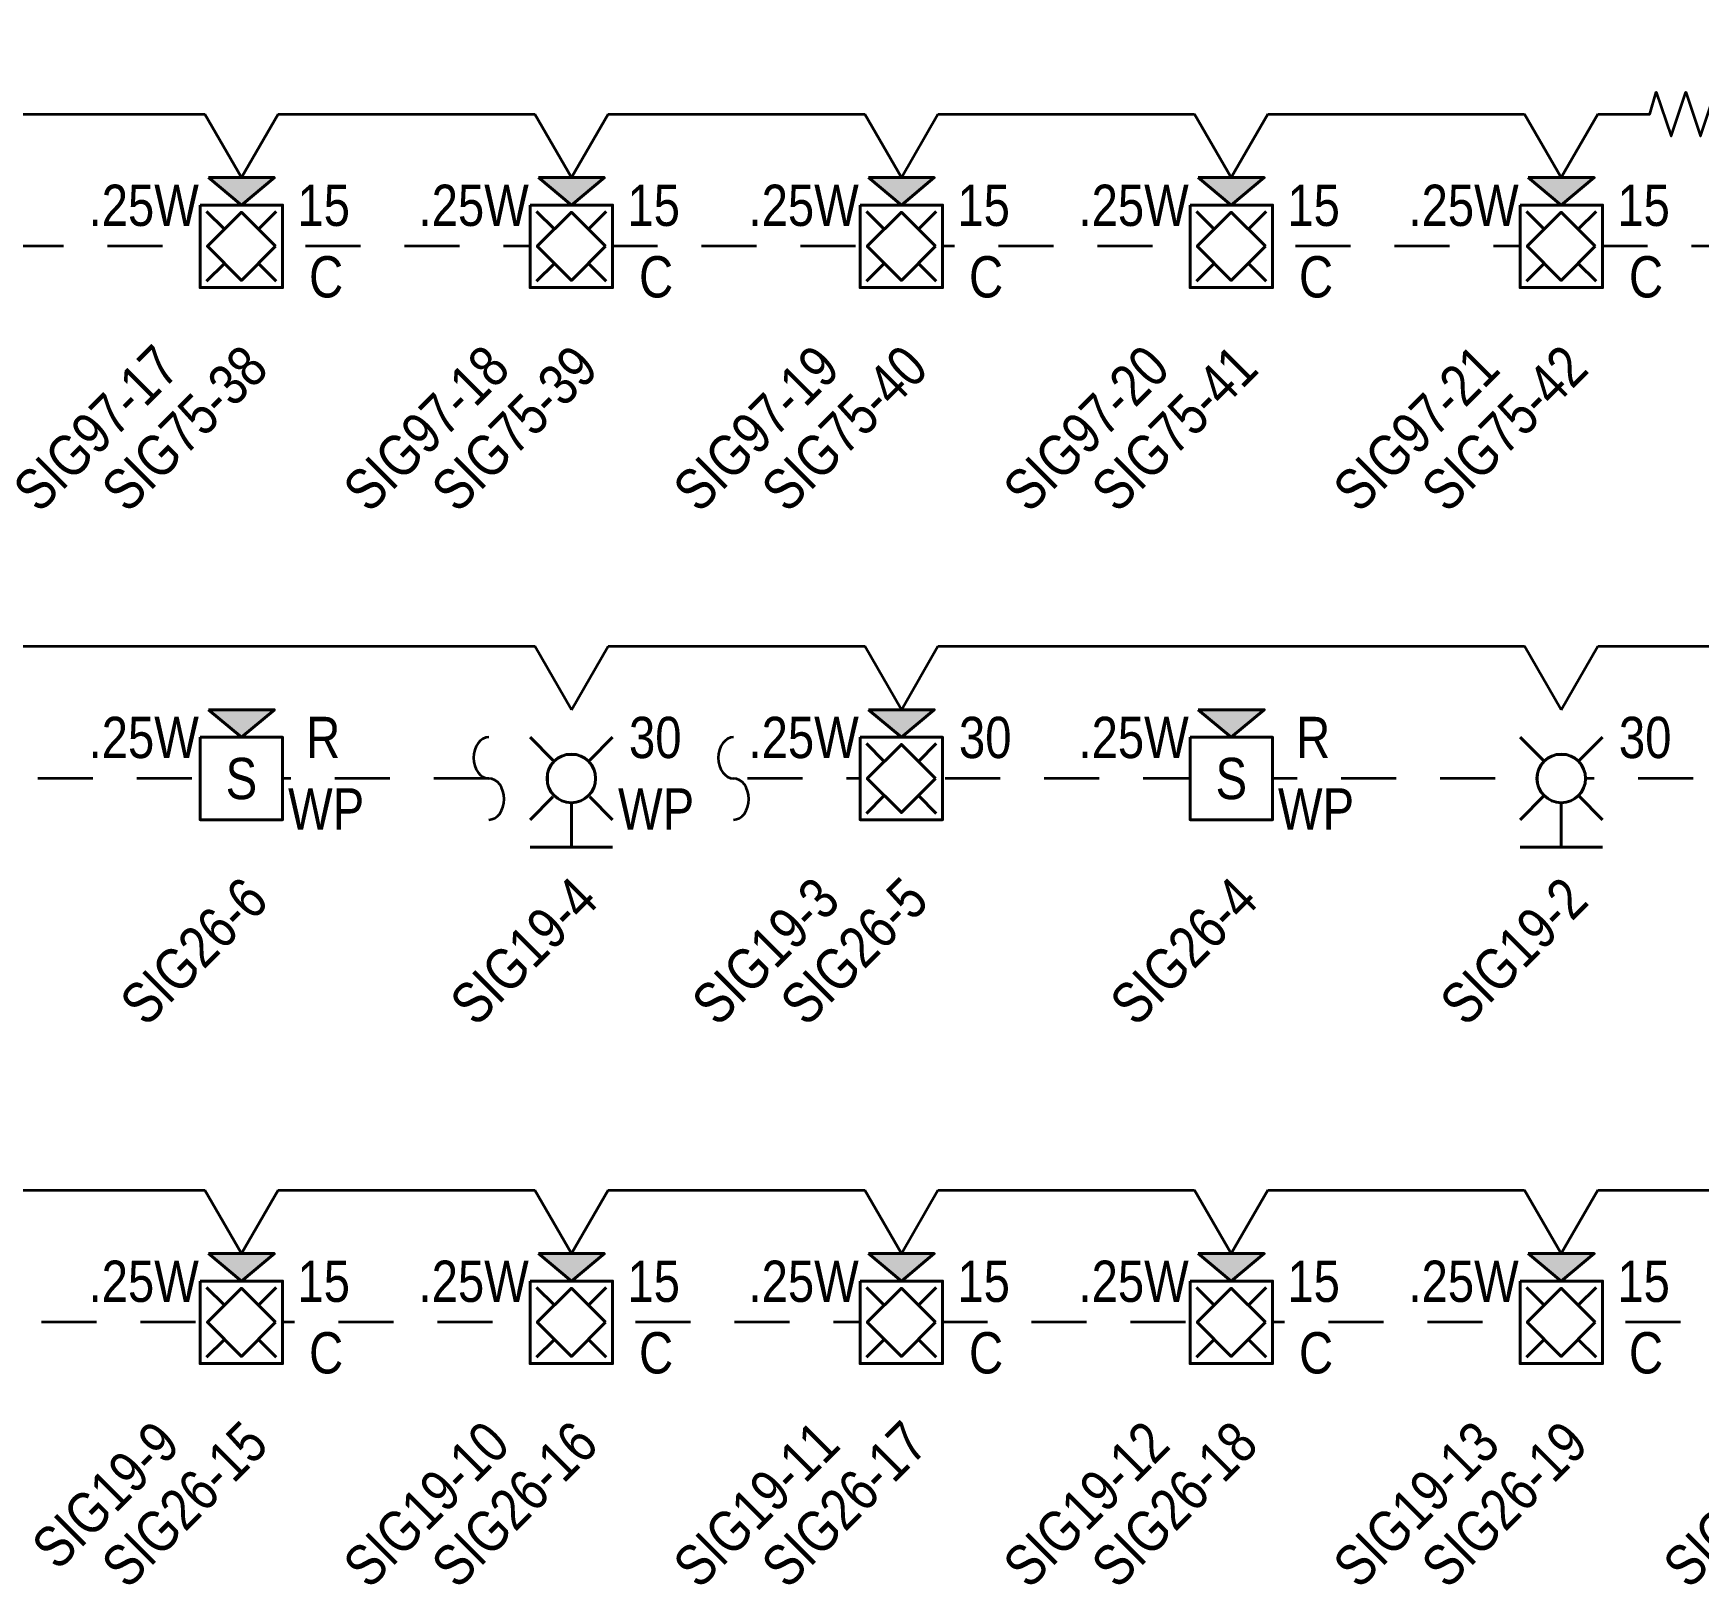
# Model space of a CAD drawing. Header units: inches. Extents: x 84 to 207, y -12 to 77.
# Drawn here: x 122.422 to 126.208, y 1.863 to 5.389 of the extents above; entities that cross this region are included whole.
import ezdxf
from ezdxf.enums import TextEntityAlignment as Align

# ---------------------------------------------------------------- set-up
doc = ezdxf.new("R2010")
doc.units = ezdxf.units.IN
doc.header["$MEASUREMENT"] = 0
doc.set_wipeout_variables(frame=1)
doc.linetypes.add('HIDDEN2', pattern=[0.1875, 0.125, -0.0625])
for name, color, linetype, lineweight in [('F-ALRM-INDC', 83, 'Continuous', 40), ('F-ALRM-WIRE', 6, 'Continuous', 35), ('F-ALRM-WIRE-INDC', 3, 'Continuous', 35), ('F-ALRM-WIRE-SPKR', 221, 'HIDDEN2', 35), ('F-ANNO-DTCT-NOTE', 140, 'Continuous', 25), ('F-ANNO-INDC', 3, 'Continuous', 25), ('F-ANNO-INDC-ADDR', 91, 'Continuous', 25), ('F-ANNO-INDC-CAND', 120, 'Continuous', 25), ('F-ANNO-INDC-DESC', 111, 'Continuous', 25), ('F-ANNO-INDC-NOTE', 110, 'Continuous', 25), ('F-ANNO-SPKR-ADDR', 210, 'Continuous', 25), ('F-ANNO-SPKR-WATT', 220, 'Continuous', 25), ('F-ANNO-WIPE', 7, 'Continuous', 0)]:
    doc.layers.add(name, color=color, linetype=linetype, lineweight=lineweight)
doc.styles.add('Body', font='', dxfattribs={"height": 0.09375})
doc.styles.get("Standard").update_dxf_attribs({"font": 'arial.ttf'})
doc.styles.get('Body').set_extended_font_data('Arial Narrow')

# ---------------------------------------------------------------- blocks, each defined once
blk = doc.blocks.new('*U22')
at = {"color": 0, "linetype": 'ByBlock', "lineweight": -2, "style": 'Body', "flags": 9}
for tag, p in [('CONNFROM_SPEAK', (0, -0.1336)), ('CONNFROM_NAC', (0, -0.121)), ('WIREDROP', (0, -0.1449))]:
    blk.add_attdef(tag, text='', height=0.00938, dxfattribs=at).set_placement(p, align=Align.MIDDLE_CENTER)
at = {"layer": 'F-ANNO-INDC', "style": 'Body', "flags": 8}
for tag, p in [('WG', (-0.1927, 0.229)), ('WP', (0.1927, 0.229))]:
    blk.add_attdef(tag, text='', height=0.0938, dxfattribs=at).set_placement(p, align=Align.MIDDLE_CENTER)
at = {"layer": 'F-ANNO-INDC-ADDR', "style": 'Body', "flags": 8}
blk.add_attdef('NACTAG', text='', height=0.0938, rotation=45, dxfattribs=at).set_placement((-0.2007, -0.2176), align=Align.TOP_RIGHT)
at = {"layer": 'F-ANNO-INDC-CAND', "style": 'Body', "flags": 8}
blk.add_attdef('CD', text='', height=0.0938, dxfattribs=at).set_placement((0.1871, 0.0933), align=Align.MIDDLE_CENTER)
at = {"layer": 'F-ANNO-INDC-DESC', "lineweight": 30, "flags": 51}
blk.add_attdef('DESCRIPTION', text='', height=0.0938, rotation=45, dxfattribs=at).set_placement((0.2007, -0.2176), align=Align.TOP_RIGHT)
at = {"layer": 'F-ANNO-INDC-NOTE', "lineweight": 30, "flags": 104}
blk.add_attdef('NOTES', text='', height=0.0938, dxfattribs=at).set_placement((-0.1927, -0.0693), align=Align.MIDDLE_RIGHT)
at = {"layer": 'F-ANNO-SPKR-ADDR', "style": 'Body', "flags": 8}
blk.add_attdef('SPEAKTAG', text='', height=0.0938, rotation=45, dxfattribs=at).set_placement((0, -0.2176), align=Align.TOP_RIGHT)
at = {"linetype": 'ByBlock', "ltscale": 0.5}
blk.add_wipeout([(-0.0938, 0.0937), (0.0937, 0.0937), (0.0937, -0.0938), (-0.0938, -0.0938)], dxfattribs=at).dxf.layer = 'F-ANNO-WIPE'
at = {"color": 0, "linetype": 'ByBlock', "lineweight": -2, "ltscale": 0.5}
for p, q in [((-0.0387, -0.0387), (-0.0793, -0.0793)), ((0.0793, -0.0793), (0.0387, -0.0387))]:
    blk.add_line(p, q, dxfattribs=at)
at = {"color": 0, "linetype": 'ByBlock', "lineweight": -2, "style": 'Body', "flags": 9}
blk.add_attdef('WIRE', (-0.0007, 0), '', height=0.00938, dxfattribs=at)
for tag, p in [('ELEVATION', (0, -0.1084)), ('PID', (0, -0.0962))]:
    blk.add_attdef(tag, text='', height=0.00938, dxfattribs=at).set_placement(p, align=Align.MIDDLE_CENTER)
at = {"layer": 'F-ANNO-INDC', "style": 'Body', "flags": 8}
blk.add_attdef('CEIL', text='', height=0.0938, dxfattribs=at).set_placement((0.1927, -0.0693), align=Align.MIDDLE_CENTER)
at = {"layer": 'F-ANNO-INDC-NOTE', "style": 'Body'}
blk.add_attdef('NOTE', text='', height=0.0938, dxfattribs=at).set_placement((-0.1927, -0.0693), align=Align.MIDDLE_CENTER)
at = {"linetype": 'ByBlock'}
blk.add_wipeout([(-0.075, 0.1562), (0, 0.0937), (0.075, 0.1562)], dxfattribs=at).dxf.layer = 'F-ANNO-WIPE'
h = blk.add_hatch(color=0)
h.dxf.hatch_style = 1
h.paths.add_polyline_path([(0.075, 0.1562), (-0.075, 0.1562), (0, 0.0937)])
at = {"color": 0, "linetype": 'ByBlock', "lineweight": -2, "ltscale": 0.5}
for p, q in [((-0.0387, 0.0387), (-0.0793, 0.0793)), ((0.0793, 0.0793), (0.0387, 0.0387))]:
    blk.add_line(p, q, dxfattribs=at)
at = {"color": 0, "linetype": 'ByBlock', "lineweight": -2}
blk.add_lwpolyline([(-0.075, 0.1562), (0, 0.0937), (0.075, 0.1562)], close=True, dxfattribs=at)
at = {"color": 0, "linetype": 'ByBlock', "lineweight": -2, "ltscale": 0.5}
for points in [[(-0.0938, 0.0937), (0.0937, 0.0937), (0.0937, -0.0938), (-0.0938, -0.0938)], [(0.0774, 0), (0, 0.0774), (-0.0774, 0), (0, -0.0774)]]:
    blk.add_lwpolyline(points, close=True, dxfattribs=at)
at = {"layer": 'F-ANNO-SPKR-WATT', "linetype": 'Continuous', "style": 'Body', "flags": 8}
blk.add_attdef('WATT', text='', height=0.0938, dxfattribs=at).set_placement((-0.2221, 0.0933), align=Align.MIDDLE_CENTER)
blk = doc.blocks.new('*U28')
at = {"color": 0, "linetype": 'ByBlock', "lineweight": -2, "ltscale": 0.5}
blk.add_line((0.0937, 0), (-0.0938, 0), dxfattribs=at)
at = {"color": 0, "linetype": 'ByBlock', "lineweight": -2, "style": 'Body', "flags": 9}
for tag, p in [('CONNFROM_NAC', (0, -0.0348)), ('ELEVATION', (0, -0.0222)), ('PID', (0, -0.01)), ('WIREDROP', (0, -0.0461))]:
    blk.add_attdef(tag, text='', height=0.00938, dxfattribs=at).set_placement(p, align=Align.MIDDLE_CENTER)
at = {"layer": 'F-ANNO-INDC', "style": 'Body', "flags": 8}
for tag, p in [('WG', (-0.2221, 0.2495)), ('WP', (0.1927, 0.087))]:
    blk.add_attdef(tag, text='', height=0.0938, dxfattribs=at).set_placement(p, align=Align.MIDDLE_CENTER)
at = {"layer": 'F-ANNO-INDC-ADDR', "style": 'Body'}
blk.add_attdef('NACTAG', text='', height=0.0938, rotation=45, dxfattribs=at).set_placement((0, -0.0614), align=Align.TOP_RIGHT)
at = {"layer": 'F-ANNO-INDC-CAND', "style": 'Body', "flags": 8}
blk.add_attdef('CD', text='', height=0.0938, dxfattribs=at).set_placement((0.1907, 0.2495), align=Align.MIDDLE_CENTER)
at = {"layer": 'F-ANNO-INDC-DESC', "lineweight": 30, "flags": 51}
blk.add_attdef('DESCRIPTION', text='', height=0.0938, rotation=45, dxfattribs=at).set_placement((0.2007, -0.0614), align=Align.TOP_RIGHT)
at = {"layer": 'F-ANNO-INDC-NOTE', "style": 'Body', "flags": 8}
blk.add_attdef('NOTE', text='', height=0.0938, dxfattribs=at).set_placement((-0.1927, 0.1896), align=Align.TOP_RIGHT)
at = {"layer": 'F-ANNO-INDC-NOTE', "lineweight": 30, "flags": 104}
blk.add_attdef('NOTES', text='', height=0.0938, dxfattribs=at).set_placement((-0.1927, 0.087), align=Align.TOP_RIGHT)
at = {"linetype": 'ByBlock', "lineweight": -2, "ltscale": 0.5}
blk.add_wipeout([(0.039, 0.1953), (0.0251, 0.2054), (0.0086, 0.2108), (-0.0086, 0.2108), (-0.0251, 0.2054), (-0.039, 0.1953), (-0.0492, 0.1813), (-0.0545, 0.1649), (-0.0545, 0.1476), (-0.0492, 0.1312), (-0.039, 0.1172), (-0.0251, 0.1071), (-0.0086, 0.1017), (0.0086, 0.1017), (0.0251, 0.1071), (0.039, 0.1172), (0.0492, 0.1312), (0.0545, 0.1476), (0.0545, 0.1649), (0.0492, 0.1813)], dxfattribs=at).dxf.layer = 'F-ANNO-WIPE'
at = {"color": 0, "lineweight": -2, "ltscale": 0.5}
for p, q in [((-0.039, 0.1953), (-0.0938, 0.25)), ((0.0937, 0.25), (0.039, 0.1953)), ((-0.039, 0.1172), (-0.0938, 0.0625)), ((0.0937, 0.0625), (0.039, 0.1172)), ((0, 0.101), (0, 0))]:
    blk.add_line(p, q, dxfattribs=at)
at = {"color": 0, "linetype": 'ByBlock', "lineweight": -2, "ltscale": 0.5}
blk.add_circle((0, 0.1563), 0.0552, dxfattribs=at)
at = {"color": 0, "linetype": 'ByBlock', "lineweight": -2, "style": 'Body', "flags": 9}
for tag in ['WIRE', 'RISER']:
    blk.add_attdef(tag, (0, 0.1563), '', height=0.00938, dxfattribs=at)
blk = doc.blocks.new('*U30')
at = {"color": 0, "linetype": 'ByBlock', "lineweight": -2, "style": 'Body', "flags": 9}
for tag, p in [('CONNFROM_NAC', (0, -0.0348)), ('CONNFROM_SPEAK', (0, -0.0474)), ('WIREDROP', (0, -0.0587))]:
    blk.add_attdef(tag, text='', height=0.00938, dxfattribs=at).set_placement(p, align=Align.MIDDLE_CENTER)
at = {"layer": 'F-ANNO-INDC', "style": 'Body', "flags": 8}
blk.add_attdef('WG', text='', height=0.0938, dxfattribs=at).set_placement((-0.1927, 0.3227), align=Align.MIDDLE_CENTER)
at = {"layer": 'F-ANNO-INDC-ADDR', "style": 'Body', "flags": 8}
blk.add_attdef('NACTAG', text='', height=0.0938, rotation=45, dxfattribs=at).set_placement((-0.2007, -0.1239), align=Align.TOP_RIGHT)
at = {"layer": 'F-ANNO-INDC-CAND', "style": 'Body', "flags": 8}
blk.add_attdef('CD', text='', height=0.0938, dxfattribs=at).set_placement((0.1907, 0.187), align=Align.MIDDLE_CENTER)
at = {"layer": 'F-ANNO-INDC-DESC', "lineweight": 30, "flags": 51}
blk.add_attdef('DESCRIPTION', text='', height=0.0938, rotation=45, dxfattribs=at).set_placement((0.2007, -0.1239), align=Align.TOP_RIGHT)
at = {"layer": 'F-ANNO-INDC-NOTE', "lineweight": 30, "flags": 104}
blk.add_attdef('NOTES', text='', height=0.0938, dxfattribs=at).set_placement((-0.1927, 0.0245), align=Align.MIDDLE_RIGHT)
at = {"layer": 'F-ANNO-SPKR-ADDR', "style": 'Body', "flags": 8}
blk.add_attdef('SPEAKTAG', text='', height=0.0938, rotation=45, dxfattribs=at).set_placement((0.0007, -0.1239), align=Align.TOP_RIGHT)
at = {"linetype": 'ByBlock', "ltscale": 0.5}
blk.add_wipeout([(-0.0938, 0.1875), (0.0937, 0.1875), (0.0937, 0), (-0.0938, 0)], dxfattribs=at).dxf.layer = 'F-ANNO-WIPE'
at = {"color": 0, "linetype": 'ByBlock', "lineweight": -2, "ltscale": 0.5}
for p, q in [((-0.0387, 0.055), (-0.0793, 0.0145)), ((0.0793, 0.0145), (0.0387, 0.055))]:
    blk.add_line(p, q, dxfattribs=at)
at = {"color": 0, "linetype": 'ByBlock', "lineweight": -2, "style": 'Body', "flags": 9}
for tag in ['WIRE', 'RISER']:
    blk.add_attdef(tag, (0, 0.0937), '', height=0.00938, dxfattribs=at)
for tag, p in [('ELEVATION', (0, -0.0222)), ('PID', (0, -0.01))]:
    blk.add_attdef(tag, text='', height=0.00938, dxfattribs=at).set_placement(p, align=Align.MIDDLE_CENTER)
at = {"layer": 'F-ANNO-INDC', "style": 'Body', "flags": 8}
blk.add_attdef('WP', text='', height=0.0938, dxfattribs=at).set_placement((0.1927, 0.0245), align=Align.MIDDLE_CENTER)
at = {"layer": 'F-ANNO-INDC-NOTE', "style": 'Body', "flags": 8}
blk.add_attdef('NOTE', text='', height=0.0938, dxfattribs=at).set_placement((-0.1927, 0.0245), align=Align.MIDDLE_CENTER)
at = {"linetype": 'ByBlock'}
blk.add_wipeout([(-0.075, 0.25), (0, 0.1875), (0.075, 0.25)], dxfattribs=at).dxf.layer = 'F-ANNO-WIPE'
h = blk.add_hatch(color=0)
h.dxf.hatch_style = 1
h.paths.add_polyline_path([(0.075, 0.25), (-0.075, 0.25), (0, 0.1875)])
at = {"color": 0, "linetype": 'ByBlock', "lineweight": -2, "ltscale": 0.5}
for p, q in [((-0.0387, 0.1325), (-0.0793, 0.173)), ((0.0793, 0.173), (0.0387, 0.1325))]:
    blk.add_line(p, q, dxfattribs=at)
at = {"color": 0, "linetype": 'ByBlock', "lineweight": -2}
blk.add_lwpolyline([(-0.075, 0.25), (0, 0.1875), (0.075, 0.25)], close=True, dxfattribs=at)
at = {"color": 0, "linetype": 'ByBlock', "lineweight": -2, "ltscale": 0.5}
for points in [[(-0.0938, 0.1875), (0.0937, 0.1875), (0.0937, 0), (-0.0938, 0)], [(0.0774, 0.0937), (0, 0.1712), (-0.0774, 0.0937), (0, 0.0163)]]:
    blk.add_lwpolyline(points, close=True, dxfattribs=at)
at = {"layer": 'F-ANNO-SPKR-WATT', "style": 'Body', "flags": 8}
blk.add_attdef('WATT', text='', height=0.0938, dxfattribs=at).set_placement((-0.2221, 0.187), align=Align.MIDDLE_CENTER)
blk = doc.blocks.new('*U31')
at = {"color": 0, "linetype": 'ByBlock', "lineweight": -2, "ltscale": 0.5}
blk.add_line((0.0937, 0), (-0.0938, 0), dxfattribs=at)
at = {"color": 0, "linetype": 'ByBlock', "lineweight": -2, "style": 'Body', "flags": 9}
for tag, height, p in [('CONNFROM_NAC', 0.00937, (0, -0.0348)), ('ELEVATION', 0.00937, (0, -0.0222)), ('WIREDROP', 0.00938, (0, -0.0461))]:
    blk.add_attdef(tag, text='', height=height, dxfattribs=at).set_placement(p, align=Align.MIDDLE_CENTER)
at = {"style": 'Body', "flags": 9}
blk.add_attdef('PID', text='', height=0.00937, dxfattribs=at).set_placement((0, -0.01), align=Align.MIDDLE_CENTER)
at = {"layer": 'F-ANNO-INDC', "style": 'Body', "flags": 8}
for tag, p in [('WG', (-0.2221, 0.2495)), ('WP', (0.1927, 0.087))]:
    blk.add_attdef(tag, text='', height=0.0938, dxfattribs=at).set_placement(p, align=Align.MIDDLE_CENTER)
at = {"layer": 'F-ANNO-INDC-ADDR', "style": 'Body', "flags": 8}
blk.add_attdef('NACTAG', text='', height=0.0938, rotation=45, dxfattribs=at).set_placement((0, -0.0614), align=Align.TOP_RIGHT)
at = {"layer": 'F-ANNO-INDC-CAND', "style": 'Body', "flags": 8}
blk.add_attdef('CD', text='', height=0.0938, dxfattribs=at).set_placement((0.1907, 0.2495), align=Align.MIDDLE_CENTER)
at = {"layer": 'F-ANNO-INDC-DESC', "lineweight": 30, "flags": 51}
blk.add_attdef('DESCRIPTION', text='', height=0.0938, rotation=45, dxfattribs=at).set_placement((0.2007, -0.0614), align=Align.TOP_RIGHT)
at = {"layer": 'F-ANNO-INDC-NOTE', "lineweight": 30, "flags": 104}
blk.add_attdef('NOTES', text='', height=0.0938, dxfattribs=at).set_placement((-0.1927, 0.087), align=Align.MIDDLE_RIGHT)
at = {"linetype": 'ByBlock', "lineweight": -2, "ltscale": 0.5}
blk.add_wipeout([(0.039, 0.1953), (0.0251, 0.2054), (0.0086, 0.2108), (-0.0086, 0.2108), (-0.0251, 0.2054), (-0.039, 0.1953), (-0.0492, 0.1813), (-0.0545, 0.1649), (-0.0545, 0.1476), (-0.0492, 0.1312), (-0.039, 0.1172), (-0.0251, 0.1071), (-0.0086, 0.1017), (0.0086, 0.1017), (0.0251, 0.1071), (0.039, 0.1172), (0.0492, 0.1312), (0.0545, 0.1476), (0.0545, 0.1649), (0.0492, 0.1813)], dxfattribs=at).dxf.layer = 'F-ANNO-WIPE'
at = {"color": 0, "linetype": 'ByBlock', "lineweight": -2, "ltscale": 0.5}
for p, q in [((-0.0418, 0.1981), (-0.0938, 0.25)), ((0.0937, 0.25), (0.0418, 0.1981)), ((-0.0418, 0.1144), (-0.0938, 0.0625)), ((0.0937, 0.0625), (0.0418, 0.1144))]:
    blk.add_line(p, q, dxfattribs=at)
at = {"color": 0, "lineweight": -2, "ltscale": 0.5}
blk.add_line((0, 0.101), (0, 0), dxfattribs=at)
at = {"color": 0, "linetype": 'ByBlock', "lineweight": -2, "ltscale": 0.5}
blk.add_circle((0, 0.1563), 0.0552, dxfattribs=at)
at = {"color": 0, "linetype": 'ByBlock', "lineweight": -2, "style": 'Body', "flags": 9}
for tag in ['WIRE', 'RISER']:
    blk.add_attdef(tag, (0, 0.1563), '', height=0.00937, dxfattribs=at)
at = {"layer": 'F-ANNO-INDC-NOTE', "style": 'Body'}
blk.add_attdef('NOTE', text='', height=0.0938, dxfattribs=at).set_placement((-0.1927, 0.087), align=Align.MIDDLE_CENTER)
blk = doc.blocks.new('*U41')
at = {"color": 0, "linetype": 'ByBlock', "lineweight": -2, "style": 'Body', "flags": 9}
for tag, height, p in [('CONNFROM_NAC', 0.00937, (0, -0.0348)), ('CONNFROM_SPEAK', 0.00937, (0, -0.0474)), ('WIREDROP', 0.00938, (0, -0.0587))]:
    blk.add_attdef(tag, text='', height=height, dxfattribs=at).set_placement(p, align=Align.MIDDLE_CENTER)
at = {"layer": 'F-ANNO-INDC-ADDR', "style": 'Body', "flags": 8}
blk.add_attdef('NACTAG', text='', height=0.0938, rotation=45, dxfattribs=at).set_placement((-0.2007, -0.1239), align=Align.TOP_RIGHT)
at = {"layer": 'F-ANNO-INDC-DESC', "lineweight": 30, "flags": 51}
blk.add_attdef('DESCRIPTION', text='', height=0.0938, rotation=45, dxfattribs=at).set_placement((0.2007, -0.1239), align=Align.TOP_RIGHT)
at = {"layer": 'F-ANNO-INDC-NOTE', "lineweight": 30, "flags": 104}
blk.add_attdef('NOTES', text='', height=0.0938, dxfattribs=at).set_placement((-0.1927, 0.0245), align=Align.MIDDLE_RIGHT)
at = {"layer": 'F-ANNO-SPKR-ADDR', "style": 'Body', "flags": 8}
blk.add_attdef('SPEAKTAG', text='', height=0.0938, rotation=45, dxfattribs=at).set_placement((0, -0.1239), align=Align.TOP_RIGHT)
at = {"linetype": 'ByBlock', "ltscale": 0.5}
blk.add_wipeout([(-0.0938, 0.1875), (0.0937, 0.1875), (0.0937, 0), (-0.0938, 0)], dxfattribs=at).dxf.layer = 'F-ANNO-WIPE'
at = {"color": 0, "linetype": 'ByBlock', "lineweight": 20, "style": 'Body'}
blk.add_text('S', height=0.0938, dxfattribs=at).set_placement((0, 0.0937), align=Align.MIDDLE_CENTER)
at = {"color": 0, "linetype": 'ByBlock', "lineweight": -2, "style": 'Body', "flags": 11}
for tag in ['WIRE', 'RISER']:
    blk.add_attdef(tag, (0, 0.0937), '', height=0.00937, dxfattribs=at)
at = {"color": 0, "linetype": 'ByBlock', "lineweight": -2, "style": 'Body', "flags": 9}
blk.add_attdef('ELEVATION', text='', height=0.00937, dxfattribs=at).set_placement((0, -0.0222), align=Align.MIDDLE_CENTER)
at = {"style": 'Body', "flags": 9}
blk.add_attdef('PID', text='', height=0.00937, dxfattribs=at).set_placement((0, -0.01), align=Align.MIDDLE_CENTER)
at = {"layer": 'F-ANNO-INDC', "style": 'Body', "flags": 8}
for tag, p in [('WG', (0.1861, 0.187)), ('WP', (0.1927, 0.0245))]:
    blk.add_attdef(tag, text='', height=0.0938, dxfattribs=at).set_placement(p, align=Align.MIDDLE_CENTER)
at = {"layer": 'F-ANNO-INDC-NOTE', "style": 'Body'}
blk.add_attdef('NOTE', text='', height=0.0938, dxfattribs=at).set_placement((-0.1927, 0.0245), align=Align.MIDDLE_CENTER)
at = {"linetype": 'ByBlock'}
blk.add_wipeout([(-0.075, 0.25), (0, 0.1875), (0.075, 0.25)], dxfattribs=at).dxf.layer = 'F-ANNO-WIPE'
h = blk.add_hatch(color=0)
h.dxf.hatch_style = 1
h.paths.add_polyline_path([(0.075, 0.25), (-0.075, 0.25), (0, 0.1875)])
at = {"color": 0, "linetype": 'ByBlock', "lineweight": -2}
blk.add_lwpolyline([(-0.075, 0.25), (0, 0.1875), (0.075, 0.25)], close=True, dxfattribs=at)
at = {"color": 0, "linetype": 'ByBlock', "lineweight": -2, "ltscale": 0.5}
blk.add_lwpolyline([(-0.0938, 0.1875), (0.0937, 0.1875), (0.0937, 0), (-0.0938, 0)], close=True, dxfattribs=at)
at = {"layer": 'F-ANNO-SPKR-WATT', "style": 'Body', "flags": 8}
blk.add_attdef('WATT', text='', height=0.0938, dxfattribs=at).set_placement((-0.2221, 0.187), align=Align.MIDDLE_CENTER)
blk = doc.blocks.new('*U42')
at = {"color": 0, "linetype": 'ByBlock', "lineweight": -2, "style": 'Body', "flags": 9}
for tag, height, p in [('CONNFROM_NAC', 0.00937, (0, -0.0348)), ('CONNFROM_SPEAK', 0.00937, (0, -0.0474)), ('WIREDROP', 0.00938, (0, -0.0587))]:
    blk.add_attdef(tag, text='', height=height, dxfattribs=at).set_placement(p, align=Align.MIDDLE_CENTER)
at = {"layer": 'F-ANNO-INDC-ADDR', "style": 'Body', "flags": 8}
blk.add_attdef('NACTAG', text='', height=0.0938, rotation=45, dxfattribs=at).set_placement((-0.2007, -0.1239), align=Align.TOP_RIGHT)
at = {"layer": 'F-ANNO-INDC-DESC', "lineweight": 30, "flags": 51}
blk.add_attdef('DESCRIPTION', text='', height=0.0938, rotation=45, dxfattribs=at).set_placement((0.2007, -0.1239), align=Align.TOP_RIGHT)
at = {"layer": 'F-ANNO-INDC-NOTE', "lineweight": 30, "flags": 104}
blk.add_attdef('NOTES', text='', height=0.0938, dxfattribs=at).set_placement((-0.1927, 0.0245), align=Align.MIDDLE_RIGHT)
at = {"layer": 'F-ANNO-SPKR-ADDR', "style": 'Body', "flags": 8}
blk.add_attdef('SPEAKTAG', text='', height=0.0938, rotation=45, dxfattribs=at).set_placement((0, -0.1239), align=Align.TOP_RIGHT)
at = {"linetype": 'ByBlock', "ltscale": 0.5}
blk.add_wipeout([(-0.0938, 0.1875), (0.0937, 0.1875), (0.0937, 0), (-0.0938, 0)], dxfattribs=at).dxf.layer = 'F-ANNO-WIPE'
at = {"color": 0, "linetype": 'ByBlock', "lineweight": 20, "style": 'Body'}
blk.add_text('S', height=0.0938, dxfattribs=at).set_placement((0, 0.0937), align=Align.MIDDLE_CENTER)
at = {"color": 0, "linetype": 'ByBlock', "lineweight": -2, "style": 'Body', "flags": 11}
for tag in ['WIRE', 'RISER']:
    blk.add_attdef(tag, (0, 0.0937), '', height=0.00937, dxfattribs=at)
at = {"color": 0, "linetype": 'ByBlock', "lineweight": -2, "style": 'Body', "flags": 9}
blk.add_attdef('ELEVATION', text='', height=0.00937, dxfattribs=at).set_placement((0, -0.0222), align=Align.MIDDLE_CENTER)
at = {"style": 'Body', "flags": 9}
blk.add_attdef('PID', text='', height=0.00937, dxfattribs=at).set_placement((0, -0.01), align=Align.MIDDLE_CENTER)
at = {"layer": 'F-ANNO-INDC', "style": 'Body', "flags": 8}
for tag, p in [('WG', (0.1861, 0.187)), ('WP', (0.1927, 0.0245))]:
    blk.add_attdef(tag, text='', height=0.0938, dxfattribs=at).set_placement(p, align=Align.MIDDLE_CENTER)
at = {"layer": 'F-ANNO-INDC-NOTE', "style": 'Body'}
blk.add_attdef('NOTE', text='', height=0.0938, dxfattribs=at).set_placement((-0.1927, 0.0245), align=Align.MIDDLE_CENTER)
at = {"linetype": 'ByBlock'}
blk.add_wipeout([(-0.075, 0.25), (0, 0.1875), (0.075, 0.25)], dxfattribs=at).dxf.layer = 'F-ANNO-WIPE'
h = blk.add_hatch(color=0)
h.dxf.hatch_style = 1
h.paths.add_polyline_path([(0.075, 0.25), (-0.075, 0.25), (0, 0.1875)])
at = {"color": 0, "linetype": 'ByBlock', "lineweight": -2}
blk.add_lwpolyline([(-0.075, 0.25), (0, 0.1875), (0.075, 0.25)], close=True, dxfattribs=at)
at = {"color": 0, "linetype": 'ByBlock', "lineweight": -2, "ltscale": 0.5}
blk.add_lwpolyline([(-0.0938, 0.1875), (0.0937, 0.1875), (0.0937, 0), (-0.0938, 0)], close=True, dxfattribs=at)
at = {"layer": 'F-ANNO-SPKR-WATT', "style": 'Body', "flags": 8}
blk.add_attdef('WATT', text='', height=0.0938, dxfattribs=at).set_placement((-0.2221, 0.187), align=Align.MIDDLE_CENTER)
blk = doc.blocks.new('*U73')
at = {"color": 0, "linetype": 'ByBlock', "lineweight": -2}
for points in [[(0, 0.1557), (-0.0833, 0.3)], [(0, 0.1557), (0.0833, 0.3)], [(0.0833, 0.3), (1.4167, 0.3)]]:
    blk.add_lwpolyline(points, dxfattribs=at)
blk = doc.blocks.new('*U64')
at = {"color": 0, "linetype": 'ByBlock', "lineweight": -2}
for points in [[(0, 0.1557), (-0.0833, 0.3)], [(0, 0.1557), (0.0833, 0.3)], [(0.0833, 0.3), (0.6667, 0.3)]]:
    blk.add_lwpolyline(points, dxfattribs=at)
blk = doc.blocks.new('*U125')
at = {"color": 0, "linetype": 'ByBlock', "lineweight": -2}
for points in [[(0, 0.1557), (-0.0833, 0.3)], [(0, 0.1557), (0.0833, 0.3)], [(0.0833, 0.3), (2.1667, 0.3)]]:
    blk.add_lwpolyline(points, dxfattribs=at)
blk = doc.blocks.new('*U82')
at = {"color": 0}
for centre, major_axis in [((-0.046875, 0), (-0.046875, 0)), ((0.046875, 0), (0.046875, 0))]:
    blk.add_ellipse(centre, major_axis=major_axis, ratio=0.7409255, start_param=0, end_param=3.14159265, dxfattribs=at)
blk = doc.blocks.new('*U71')
at = {"color": 0, "linetype": 'ByBlock', "lineweight": -2}
for points in [[(0, 0.1557), (-0.0833, 0.3)], [(0, 0.1557), (0.0833, 0.3)], [(0.0833, 0.3), (0.177, 0.3)]]:
    blk.add_lwpolyline(points, dxfattribs=at)
blk = doc.blocks.new('*U122')
at = {"color": 0, "linetype": 'ByBlock', "lineweight": -2}
blk.add_lwpolyline([(0, 0), (0.0242, 0), (0.0389, 0.0502), (0.0724, -0.0502), (0.1059, 0.0502), (0.1393, -0.0502), (0.1728, 0.0502), (0.2063, -0.0502), (0.2212, 0), (0.244, 0)], dxfattribs=at)
at = {"layer": 'F-ANNO-DTCT-NOTE', "lineweight": -3, "style": 'Body'}
blk.add_text('10K', height=0.09375, dxfattribs=at).set_placement((0.2813, 0), align=Align.MIDDLE_LEFT)
blk.add_attdef('CIRCUIT', text='', height=0.0938, dxfattribs=at).set_placement((0.2813, 0.1353), align=Align.MIDDLE_LEFT)

msp = doc.modelspace()

# ---------------------------------------------------------------- linework, layer by layer
at = {"layer": 'F-ALRM-WIRE-SPKR'}
for points in [[(126.3164, 4.9051), (119.2429, 4.9051)], [(123.4579, 3.6957), (119.6141, 3.6957)], [(128.8954, 3.6957), (124.0141, 3.6957)], [(127.0664, 2.4597), (119.2429, 2.4597)]]:
    msp.add_lwpolyline(points, dxfattribs=at)

# ---------------------------------------------------------------- block references
at = {"layer": 'F-ALRM-WIRE-INDC'}
msp.add_blockref('*U122', (126.0724, 5.2056), dxfattribs=at).add_auto_attribs({'CIRCUIT': 'NAC - SIG97'})

# ---------------------------------------------------------------- next in the draw order: block references
at = {"layer": 'F-ALRM-INDC'}
ref = msp.add_blockref('*U22', (122.8954, 4.9051), dxfattribs=at)
ref.add_attrib('CEIL', 'C', dxfattribs={"layer": 'F-ANNO-INDC', "height": 0.0938, "style": 'Body'}).set_placement((123.088, 4.8358), align=Align.MIDDLE_CENTER)
ref.add_attrib('NACTAG', 'SIG97-17', dxfattribs={"layer": 'F-ANNO-INDC-ADDR', "height": 0.09375, "rotation": 45, "style": 'Body'}).set_placement((122.6947, 4.6874), align=Align.TOP_RIGHT)
ref.add_attrib('CD', '15', dxfattribs={"layer": 'F-ANNO-INDC-CAND', "height": 0.09375, "style": 'Body'}).set_placement((123.0825, 4.9983), align=Align.MIDDLE_CENTER)
ref.add_attrib('SPEAKTAG', 'SIG75-38', dxfattribs={"layer": 'F-ANNO-SPKR-ADDR', "height": 0.09375, "rotation": 45, "style": 'Body'}).set_placement((122.8954, 4.6874), align=Align.TOP_RIGHT)
ref.add_attrib('WATT', '.25W', dxfattribs={"layer": 'F-ANNO-SPKR-WATT', "linetype": 'Continuous', "height": 0.09375, "style": 'Body'}).set_placement((122.6733, 4.9983), align=Align.MIDDLE_CENTER)
ref = msp.add_blockref('*U42', (122.8954, 3.6019), dxfattribs=at)
ref.add_attrib('WG', 'R', dxfattribs={"layer": 'F-ANNO-INDC', "height": 0.0938, "style": 'Body'}).set_placement((123.0815, 3.7889), align=Align.MIDDLE_CENTER)
ref.add_attrib('WP', 'WP', dxfattribs={"layer": 'F-ANNO-INDC', "height": 0.09375, "style": 'Body'}).set_placement((123.088, 3.6264), align=Align.MIDDLE_CENTER)
ref.add_attrib('SPEAKTAG', 'SIG26-6', dxfattribs={"layer": 'F-ANNO-SPKR-ADDR', "height": 0.09375, "rotation": 45, "style": 'Body'}).set_placement((122.8954, 3.478), align=Align.TOP_RIGHT)
ref.add_attrib('WATT', '.25W', dxfattribs={"layer": 'F-ANNO-SPKR-WATT', "height": 0.09375, "style": 'Body'}).set_placement((122.6733, 3.7889), align=Align.MIDDLE_CENTER)
ref = msp.add_blockref('*U30', (124.3954, 3.6019), dxfattribs=at)
ref.add_attrib('CD', '30', dxfattribs={"layer": 'F-ANNO-INDC-CAND', "height": 0.09375, "style": 'Body'}).set_placement((124.5861, 3.7889), align=Align.MIDDLE_CENTER)
ref.add_attrib('NACTAG', 'SIG19-3', dxfattribs={"layer": 'F-ANNO-INDC-ADDR', "height": 0.09375, "rotation": 45, "style": 'Body'}).set_placement((124.1947, 3.478), align=Align.TOP_RIGHT)
ref.add_attrib('SPEAKTAG', 'SIG26-5', dxfattribs={"layer": 'F-ANNO-SPKR-ADDR', "height": 0.09375, "rotation": 45, "style": 'Body'}).set_placement((124.3961, 3.478), align=Align.TOP_RIGHT)
ref.add_attrib('WATT', '.25W', dxfattribs={"layer": 'F-ANNO-SPKR-WATT', "height": 0.09375, "style": 'Body'}).set_placement((124.1733, 3.7889), align=Align.MIDDLE_CENTER)
ref = msp.add_blockref('*U41', (125.1454, 3.6019), dxfattribs=at)
ref.add_attrib('WG', 'R', dxfattribs={"layer": 'F-ANNO-INDC', "height": 0.0938, "style": 'Body'}).set_placement((125.3315, 3.7889), align=Align.MIDDLE_CENTER)
ref.add_attrib('WP', 'WP', dxfattribs={"layer": 'F-ANNO-INDC', "height": 0.09375, "style": 'Body'}).set_placement((125.338, 3.6264), align=Align.MIDDLE_CENTER)
ref.add_attrib('SPEAKTAG', 'SIG26-4', dxfattribs={"layer": 'F-ANNO-SPKR-ADDR', "height": 0.09375, "rotation": 45, "style": 'Body'}).set_placement((125.1454, 3.478), align=Align.TOP_RIGHT)
ref.add_attrib('WATT', '.25W', dxfattribs={"layer": 'F-ANNO-SPKR-WATT', "height": 0.09375, "style": 'Body'}).set_placement((124.9233, 3.7889), align=Align.MIDDLE_CENTER)
ref = msp.add_blockref('*U28', (125.8954, 3.5394), dxfattribs=at)
ref.add_attrib('CD', '30', dxfattribs={"layer": 'F-ANNO-INDC-CAND', "height": 0.09375, "style": 'Body'}).set_placement((126.0861, 3.7889), align=Align.MIDDLE_CENTER)
ref.add_attrib('NACTAG', 'SIG19-2', dxfattribs={"layer": 'F-ANNO-INDC-ADDR', "height": 0.09375, "rotation": 45, "style": 'Body'}).set_placement((125.8954, 3.478), align=Align.TOP_RIGHT)
ref = msp.add_blockref('*U22', (122.8954, 2.4597), dxfattribs=at)
ref.add_attrib('CEIL', 'C', dxfattribs={"layer": 'F-ANNO-INDC', "height": 0.0938, "style": 'Body'}).set_placement((123.088, 2.3904), align=Align.MIDDLE_CENTER)
ref.add_attrib('NACTAG', 'SIG19-9', dxfattribs={"layer": 'F-ANNO-INDC-ADDR', "height": 0.09375, "rotation": 45, "style": 'Body'}).set_placement((122.6947, 2.2421), align=Align.TOP_RIGHT)
ref.add_attrib('CD', '15', dxfattribs={"layer": 'F-ANNO-INDC-CAND', "height": 0.09375, "style": 'Body'}).set_placement((123.0825, 2.553), align=Align.MIDDLE_CENTER)
ref.add_attrib('SPEAKTAG', 'SIG26-15', dxfattribs={"layer": 'F-ANNO-SPKR-ADDR', "height": 0.09375, "rotation": 45, "style": 'Body'}).set_placement((122.8954, 2.2421), align=Align.TOP_RIGHT)
ref.add_attrib('WATT', '.25W', dxfattribs={"layer": 'F-ANNO-SPKR-WATT', "linetype": 'Continuous', "height": 0.09375, "style": 'Body'}).set_placement((122.6733, 2.553), align=Align.MIDDLE_CENTER)

# ---------------------------------------------------------------- next in the draw order: block references
ref = msp.add_blockref('*U22', (123.6454, 4.9051), dxfattribs=at)
ref.add_attrib('CEIL', 'C', dxfattribs={"layer": 'F-ANNO-INDC', "height": 0.0938, "style": 'Body'}).set_placement((123.838, 4.8358), align=Align.MIDDLE_CENTER)
ref.add_attrib('NACTAG', 'SIG97-18', dxfattribs={"layer": 'F-ANNO-INDC-ADDR', "height": 0.09375, "rotation": 45, "style": 'Body'}).set_placement((123.4447, 4.6874), align=Align.TOP_RIGHT)
ref.add_attrib('CD', '15', dxfattribs={"layer": 'F-ANNO-INDC-CAND', "height": 0.09375, "style": 'Body'}).set_placement((123.8325, 4.9983), align=Align.MIDDLE_CENTER)
ref.add_attrib('SPEAKTAG', 'SIG75-39', dxfattribs={"layer": 'F-ANNO-SPKR-ADDR', "height": 0.09375, "rotation": 45, "style": 'Body'}).set_placement((123.6454, 4.6874), align=Align.TOP_RIGHT)
ref.add_attrib('WATT', '.25W', dxfattribs={"layer": 'F-ANNO-SPKR-WATT', "linetype": 'Continuous', "height": 0.09375, "style": 'Body'}).set_placement((123.4233, 4.9983), align=Align.MIDDLE_CENTER)
ref = msp.add_blockref('*U31', (123.6454, 3.5394), dxfattribs=at)
ref.add_attrib('CD', '30', dxfattribs={"layer": 'F-ANNO-INDC-CAND', "height": 0.09375, "style": 'Body'}).set_placement((123.8361, 3.7889), align=Align.MIDDLE_CENTER)
ref.add_attrib('WP', 'WP', dxfattribs={"layer": 'F-ANNO-INDC', "height": 0.09375, "style": 'Body'}).set_placement((123.838, 3.6264), align=Align.MIDDLE_CENTER)
ref.add_attrib('NACTAG', 'SIG19-4', dxfattribs={"layer": 'F-ANNO-INDC-ADDR', "height": 0.09375, "rotation": 45, "style": 'Body'}).set_placement((123.6454, 3.478), align=Align.TOP_RIGHT)
ref = msp.add_blockref('*U22', (123.6454, 2.4597), dxfattribs=at)
ref.add_attrib('CEIL', 'C', dxfattribs={"layer": 'F-ANNO-INDC', "height": 0.0938, "style": 'Body'}).set_placement((123.838, 2.3904), align=Align.MIDDLE_CENTER)
ref.add_attrib('NACTAG', 'SIG19-10', dxfattribs={"layer": 'F-ANNO-INDC-ADDR', "height": 0.09375, "rotation": 45, "style": 'Body'}).set_placement((123.4447, 2.2421), align=Align.TOP_RIGHT)
ref.add_attrib('CD', '15', dxfattribs={"layer": 'F-ANNO-INDC-CAND', "height": 0.09375, "style": 'Body'}).set_placement((123.8325, 2.553), align=Align.MIDDLE_CENTER)
ref.add_attrib('SPEAKTAG', 'SIG26-16', dxfattribs={"layer": 'F-ANNO-SPKR-ADDR', "height": 0.09375, "rotation": 45, "style": 'Body'}).set_placement((123.6454, 2.2421), align=Align.TOP_RIGHT)
ref.add_attrib('WATT', '.25W', dxfattribs={"layer": 'F-ANNO-SPKR-WATT', "linetype": 'Continuous', "height": 0.09375, "style": 'Body'}).set_placement((123.4233, 2.553), align=Align.MIDDLE_CENTER)
at = {"layer": 'F-ALRM-WIRE', "rotation": 90}
msp.add_blockref('*U82', (124.0141, 3.6957), dxfattribs=at)
at = {"layer": 'F-ALRM-WIRE-INDC'}
for name, p in [('*U64', (122.1454, 4.9056)), ('*U73', (124.3954, 3.6962)), ('*U125', (125.8954, 3.6962)), ('*U64', (122.1454, 2.4602))]:
    msp.add_blockref(name, p, dxfattribs=at)

# ---------------------------------------------------------------- next in the draw order: block references
at = {"layer": 'F-ALRM-INDC'}
ref = msp.add_blockref('*U22', (124.3954, 4.9051), dxfattribs=at)
ref.add_attrib('CEIL', 'C', dxfattribs={"layer": 'F-ANNO-INDC', "height": 0.0938, "style": 'Body'}).set_placement((124.588, 4.8358), align=Align.MIDDLE_CENTER)
ref.add_attrib('NACTAG', 'SIG97-19', dxfattribs={"layer": 'F-ANNO-INDC-ADDR', "height": 0.09375, "rotation": 45, "style": 'Body'}).set_placement((124.1947, 4.6874), align=Align.TOP_RIGHT)
ref.add_attrib('CD', '15', dxfattribs={"layer": 'F-ANNO-INDC-CAND', "height": 0.09375, "style": 'Body'}).set_placement((124.5825, 4.9983), align=Align.MIDDLE_CENTER)
ref.add_attrib('SPEAKTAG', 'SIG75-40', dxfattribs={"layer": 'F-ANNO-SPKR-ADDR', "height": 0.09375, "rotation": 45, "style": 'Body'}).set_placement((124.3954, 4.6874), align=Align.TOP_RIGHT)
ref.add_attrib('WATT', '.25W', dxfattribs={"layer": 'F-ANNO-SPKR-WATT', "linetype": 'Continuous', "height": 0.09375, "style": 'Body'}).set_placement((124.1733, 4.9983), align=Align.MIDDLE_CENTER)
ref = msp.add_blockref('*U22', (124.3954, 2.4597), dxfattribs=at)
ref.add_attrib('CEIL', 'C', dxfattribs={"layer": 'F-ANNO-INDC', "height": 0.0938, "style": 'Body'}).set_placement((124.588, 2.3904), align=Align.MIDDLE_CENTER)
ref.add_attrib('NACTAG', 'SIG19-11', dxfattribs={"layer": 'F-ANNO-INDC-ADDR', "height": 0.09375, "rotation": 45, "style": 'Body'}).set_placement((124.1947, 2.2421), align=Align.TOP_RIGHT)
ref.add_attrib('CD', '15', dxfattribs={"layer": 'F-ANNO-INDC-CAND', "height": 0.09375, "style": 'Body'}).set_placement((124.5825, 2.553), align=Align.MIDDLE_CENTER)
ref.add_attrib('SPEAKTAG', 'SIG26-17', dxfattribs={"layer": 'F-ANNO-SPKR-ADDR', "height": 0.09375, "rotation": 45, "style": 'Body'}).set_placement((124.3954, 2.2421), align=Align.TOP_RIGHT)
ref.add_attrib('WATT', '.25W', dxfattribs={"layer": 'F-ANNO-SPKR-WATT', "linetype": 'Continuous', "height": 0.09375, "style": 'Body'}).set_placement((124.1733, 2.553), align=Align.MIDDLE_CENTER)
at = {"layer": 'F-ALRM-WIRE', "rotation": 90}
msp.add_blockref('*U82', (123.4579, 3.6957), dxfattribs=at)
at = {"layer": 'F-ALRM-WIRE-INDC'}
for name, p in [('*U64', (122.8954, 4.9056)), ('*U73', (122.1454, 3.6962)), ('*U64', (123.6454, 3.6962)), ('*U64', (122.8954, 2.4602))]:
    msp.add_blockref(name, p, dxfattribs=at)

# ---------------------------------------------------------------- next in the draw order: block references
at = {"layer": 'F-ALRM-INDC'}
ref = msp.add_blockref('*U22', (125.1454, 4.9051), dxfattribs=at)
ref.add_attrib('CEIL', 'C', dxfattribs={"layer": 'F-ANNO-INDC', "height": 0.0938, "style": 'Body'}).set_placement((125.338, 4.8358), align=Align.MIDDLE_CENTER)
ref.add_attrib('NACTAG', 'SIG97-20', dxfattribs={"layer": 'F-ANNO-INDC-ADDR', "height": 0.09375, "rotation": 45, "style": 'Body'}).set_placement((124.9447, 4.6874), align=Align.TOP_RIGHT)
ref.add_attrib('CD', '15', dxfattribs={"layer": 'F-ANNO-INDC-CAND', "height": 0.09375, "style": 'Body'}).set_placement((125.3325, 4.9983), align=Align.MIDDLE_CENTER)
ref.add_attrib('SPEAKTAG', 'SIG75-41', dxfattribs={"layer": 'F-ANNO-SPKR-ADDR', "height": 0.09375, "rotation": 45, "style": 'Body'}).set_placement((125.1454, 4.6874), align=Align.TOP_RIGHT)
ref.add_attrib('WATT', '.25W', dxfattribs={"layer": 'F-ANNO-SPKR-WATT', "linetype": 'Continuous', "height": 0.09375, "style": 'Body'}).set_placement((124.9233, 4.9983), align=Align.MIDDLE_CENTER)
ref = msp.add_blockref('*U22', (125.1454, 2.4597), dxfattribs=at)
ref.add_attrib('CEIL', 'C', dxfattribs={"layer": 'F-ANNO-INDC', "height": 0.0938, "style": 'Body'}).set_placement((125.338, 2.3904), align=Align.MIDDLE_CENTER)
ref.add_attrib('NACTAG', 'SIG19-12', dxfattribs={"layer": 'F-ANNO-INDC-ADDR', "height": 0.09375, "rotation": 45, "style": 'Body'}).set_placement((124.9447, 2.2421), align=Align.TOP_RIGHT)
ref.add_attrib('CD', '15', dxfattribs={"layer": 'F-ANNO-INDC-CAND', "height": 0.09375, "style": 'Body'}).set_placement((125.3325, 2.553), align=Align.MIDDLE_CENTER)
ref.add_attrib('SPEAKTAG', 'SIG26-18', dxfattribs={"layer": 'F-ANNO-SPKR-ADDR', "height": 0.09375, "rotation": 45, "style": 'Body'}).set_placement((125.1454, 2.2421), align=Align.TOP_RIGHT)
ref.add_attrib('WATT', '.25W', dxfattribs={"layer": 'F-ANNO-SPKR-WATT', "linetype": 'Continuous', "height": 0.09375, "style": 'Body'}).set_placement((124.9233, 2.553), align=Align.MIDDLE_CENTER)
at = {"layer": 'F-ALRM-WIRE-INDC'}
for p in [(123.6454, 4.9056), (123.6454, 2.4602)]:
    msp.add_blockref('*U64', p, dxfattribs=at)

# ---------------------------------------------------------------- next in the draw order: block references
at = {"layer": 'F-ALRM-INDC'}
ref = msp.add_blockref('*U22', (125.8954, 4.9051), dxfattribs=at)
ref.add_attrib('CEIL', 'C', dxfattribs={"layer": 'F-ANNO-INDC', "height": 0.0938, "style": 'Body'}).set_placement((126.088, 4.8358), align=Align.MIDDLE_CENTER)
ref.add_attrib('NACTAG', 'SIG97-21', dxfattribs={"layer": 'F-ANNO-INDC-ADDR', "height": 0.09375, "rotation": 45, "style": 'Body'}).set_placement((125.6947, 4.6874), align=Align.TOP_RIGHT)
ref.add_attrib('CD', '15', dxfattribs={"layer": 'F-ANNO-INDC-CAND', "height": 0.09375, "style": 'Body'}).set_placement((126.0825, 4.9983), align=Align.MIDDLE_CENTER)
ref.add_attrib('SPEAKTAG', 'SIG75-42', dxfattribs={"layer": 'F-ANNO-SPKR-ADDR', "height": 0.09375, "rotation": 45, "style": 'Body'}).set_placement((125.8954, 4.6874), align=Align.TOP_RIGHT)
ref.add_attrib('WATT', '.25W', dxfattribs={"layer": 'F-ANNO-SPKR-WATT', "linetype": 'Continuous', "height": 0.09375, "style": 'Body'}).set_placement((125.6733, 4.9983), align=Align.MIDDLE_CENTER)
ref = msp.add_blockref('*U22', (125.8954, 2.4597), dxfattribs=at)
ref.add_attrib('CEIL', 'C', dxfattribs={"layer": 'F-ANNO-INDC', "height": 0.0938, "style": 'Body'}).set_placement((126.088, 2.3904), align=Align.MIDDLE_CENTER)
ref.add_attrib('NACTAG', 'SIG19-13', dxfattribs={"layer": 'F-ANNO-INDC-ADDR', "height": 0.09375, "rotation": 45, "style": 'Body'}).set_placement((125.6947, 2.2421), align=Align.TOP_RIGHT)
ref.add_attrib('CD', '15', dxfattribs={"layer": 'F-ANNO-INDC-CAND', "height": 0.09375, "style": 'Body'}).set_placement((126.0825, 2.553), align=Align.MIDDLE_CENTER)
ref.add_attrib('SPEAKTAG', 'SIG26-19', dxfattribs={"layer": 'F-ANNO-SPKR-ADDR', "height": 0.09375, "rotation": 45, "style": 'Body'}).set_placement((125.8954, 2.2421), align=Align.TOP_RIGHT)
ref.add_attrib('WATT', '.25W', dxfattribs={"layer": 'F-ANNO-SPKR-WATT', "linetype": 'Continuous', "height": 0.09375, "style": 'Body'}).set_placement((125.6733, 2.553), align=Align.MIDDLE_CENTER)
at = {"layer": 'F-ALRM-WIRE-INDC'}
for p in [(124.3954, 4.9056), (124.3954, 2.4602)]:
    msp.add_blockref('*U64', p, dxfattribs=at)

# ---------------------------------------------------------------- next in the draw order: block references
at = {"layer": 'F-ALRM-INDC'}
ref = msp.add_blockref('*U22', (126.6454, 2.4597), dxfattribs=at)
ref.add_attrib('CEIL', 'C', dxfattribs={"layer": 'F-ANNO-INDC', "height": 0.0938, "style": 'Body'}).set_placement((126.838, 2.3904), align=Align.MIDDLE_CENTER)
ref.add_attrib('NACTAG', 'SIG19-14', dxfattribs={"layer": 'F-ANNO-INDC-ADDR', "height": 0.09375, "rotation": 45, "style": 'Body'}).set_placement((126.4447, 2.2421), align=Align.TOP_RIGHT)
ref.add_attrib('CD', '15', dxfattribs={"layer": 'F-ANNO-INDC-CAND', "height": 0.09375, "style": 'Body'}).set_placement((126.8325, 2.553), align=Align.MIDDLE_CENTER)
ref.add_attrib('SPEAKTAG', 'SIG26-20', dxfattribs={"layer": 'F-ANNO-SPKR-ADDR', "height": 0.09375, "rotation": 45, "style": 'Body'}).set_placement((126.6454, 2.2421), align=Align.TOP_RIGHT)
ref.add_attrib('WATT', '.25W', dxfattribs={"layer": 'F-ANNO-SPKR-WATT', "linetype": 'Continuous', "height": 0.09375, "style": 'Body'}).set_placement((126.4233, 2.553), align=Align.MIDDLE_CENTER)
at = {"layer": 'F-ALRM-WIRE-INDC'}
for name, p in [('*U64', (125.1454, 4.9056)), ('*U71', (125.8954, 4.9056)), ('*U64', (125.1454, 2.4602))]:
    msp.add_blockref(name, p, dxfattribs=at)

# ---------------------------------------------------------------- next in the draw order: block references
msp.add_blockref('*U64', (125.8954, 2.4602), dxfattribs=at)

doc.saveas('drawing.dxf')
